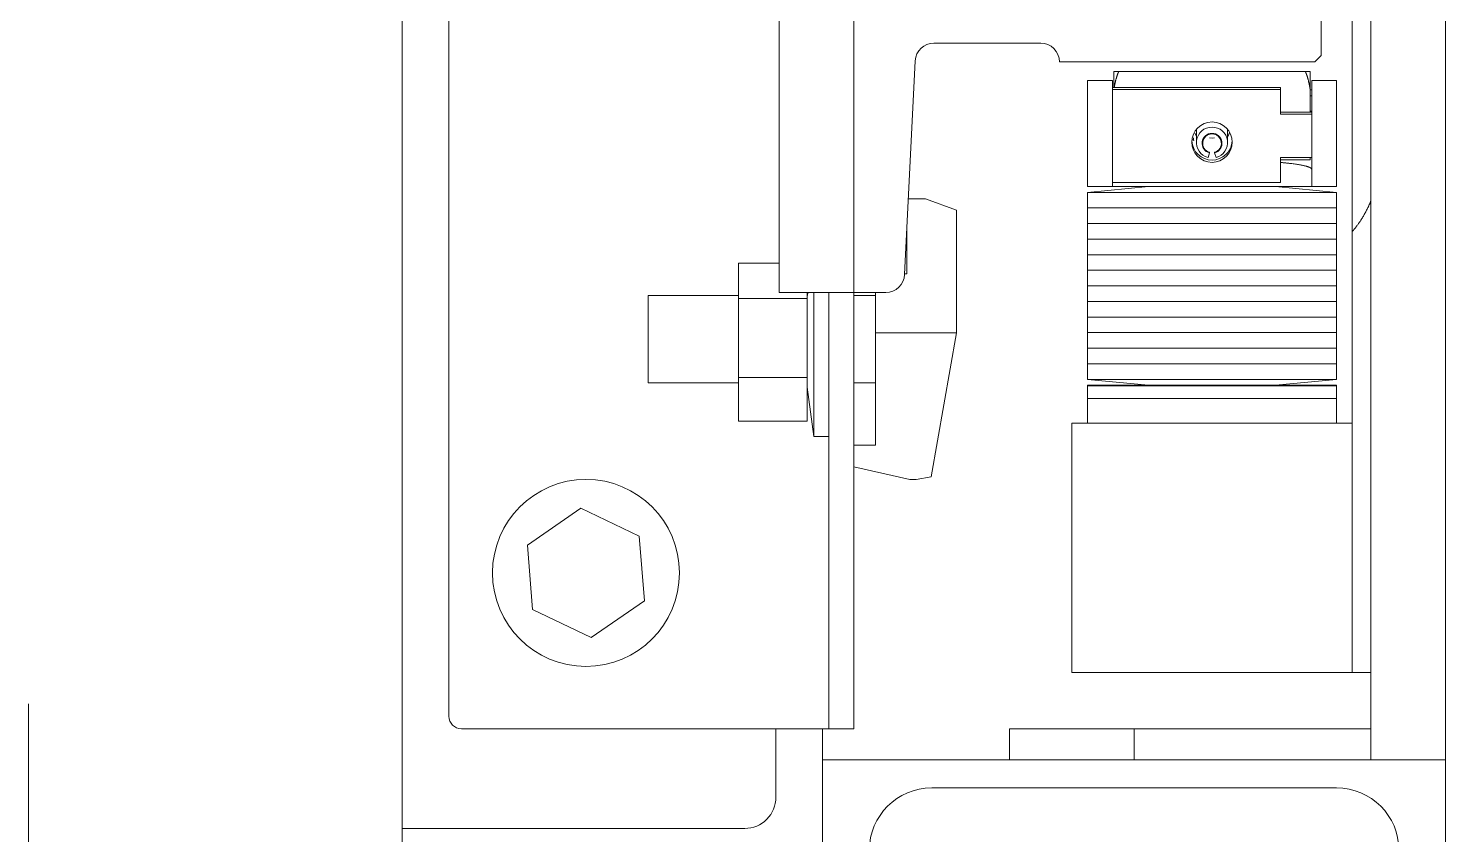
# Model space of a CAD drawing. Header units: millimetres. Extents: x -5 to 111, y -3 to 86.
# Drawn here: x 19.8375 to 20.065, y 47.858 to 47.9874 of the extents above; entities that cross this region are included whole.
import ezdxf

# ---------------------------------------------------------------- set-up
doc = ezdxf.new("R2010")
doc.units = ezdxf.units.MM
doc.linetypes.add('STRICHPUNKT2', pattern=[0.5, 0.25, -0.125, 0, -0.125])
doc.layers.add('A1I6----E-', color=3, linetype='Continuous', lineweight=25)

# ---------------------------------------------------------------- blocks, each defined once
blk = doc.blocks.new('Gruppe-420')
at = {"layer": 'A1I6----E-', "linetype": 'STRICHPUNKT2', "lineweight": 9}
blk.add_line((-30.96294558999198, 6.910397142038233), (-30.96294558999198, 4.087592326226575), dxfattribs=at)
at = {"layer": 'A1I6----E-', "linetype": 'Continuous', "lineweight": 9}
blk.add_line((-30.90294558999194, 4.08689714203816), (-30.90294558999198, 6.910397142038233), dxfattribs=at)
blk = doc.blocks.new('Gruppe-436')
at = {"layer": 'A1I6----E-', "lineweight": 9}
for p, q in [((-30.90294558999186, 5.575397142038186), (-30.90294558999186, 5.315397142038186)), ((-30.74744558999193, 5.326397142038201), (-30.74744558999193, 5.5663971420382)), ((-30.73544558999193, 5.326397142038201), (-30.73544558999193, 5.5663971420382)), ((-30.73544558999193, 5.566397142038193), (-30.73544558999193, 5.326397142038201)), ((-30.8954424664397, 5.333397142038178), (-30.89544246643972, 5.5593971420382)), ((-30.84244558999193, 5.401397142038157), (-30.84244558999196, 5.491397142038156)), ((-30.75044558999193, 5.4713971420382), (-30.75044558999193, 5.421397142038201)), ((-30.79294558999193, 5.435397142038201), (-30.78894558999193, 5.435397142038201)), ((-30.79294558999193, 5.4183971420382), (-30.79294558999193, 5.435397142038201)), ((-30.78894558999193, 5.4183971420382), (-30.78894558999193, 5.435397142038201)), ((-30.78869558999194, 5.436870825651102), (-30.78869558999194, 5.434303614804885)), ((-30.78789187992433, 5.436870825651102), (-30.78869558999194, 5.436870825651102)), ((-30.75799930005954, 5.436870825651102), (-30.78789187992433, 5.436870825651102)), ((-30.75799930005954, 5.436870825651102), (-30.75719558999193, 5.436870825651102)), ((-30.75719558999193, 5.434016855274392), (-30.75719558999193, 5.436870825651102)), ((-30.75694558999193, 5.435397142038201), (-30.75294558999193, 5.435397142038201)), ((-30.75694558999193, 5.4183971420382), (-30.75694558999193, 5.435397142038201)), ((-30.75294558999193, 5.435397142038201), (-30.75294558999193, 5.4183971420382)), ((-30.76194558999194, 5.434303614804885), (-30.78894558999193, 5.434303614804885)), ((-30.76194558999194, 5.433964005163579), (-30.78894558999193, 5.433964005163579)), ((-30.76194558999194, 5.433964005163579), (-30.76194558999194, 5.434303614804885)), ((-30.76194558999194, 5.429989717740871), (-30.76194558999194, 5.433964005163579)), ((-30.75719558999193, 5.430329327382176), (-30.75719558999193, 5.434016855274392)), ((-30.75694558999193, 5.433897142038201), (-30.75719558999193, 5.433897142038201)), ((-30.75694558999193, 5.432955915346319), (-30.75719558999193, 5.432955915346319)), ((-30.75714807573145, 5.43045591534632), (-30.75694558999193, 5.43045591534632)), ((-30.75694558999193, 5.430329327382176), (-30.76194558999194, 5.430329327382176)), ((-30.75694558999193, 5.429989717740871), (-30.76194558999194, 5.429989717740871)), ((-30.77544558999194, 5.426474711962524), (-30.77568778264187, 5.42696183050915)), ((-30.77544558999194, 5.427514017375332), (-30.77544558999194, 5.425419901939633)), ((-30.77044558999193, 5.425419901939633), (-30.77044558999193, 5.427581951311804)), ((-30.77617756587279, 5.425858254031635), (-30.77594608999193, 5.425858254031635)), ((-30.77359263760468, 5.423020610150401), (-30.77335970046408, 5.423782472302141)), ((-30.77335970046408, 5.423782472302141), (-30.77333381855959, 5.423878443973735)), ((-30.77255736142428, 5.423878443973735), (-30.77253147951977, 5.423782472302141)), ((-30.77253147951977, 5.423782472302141), (-30.77229854237919, 5.423020610150423)), ((-30.76194558999194, 5.423034714751135), (-30.75694558999193, 5.423034714751135)), ((-30.76194558999194, 5.419060427328433), (-30.76194558999194, 5.423034714751135)), ((-30.75719558999193, 5.422670825651105), (-30.76194558999194, 5.422670825651105)), ((-30.75719558999193, 5.422670825651105), (-30.75719558999193, 5.423034714751135)), ((-30.75044558999193, 5.421397142038201), (-30.75044558999193, 5.411140870785937)), ((-30.78894558999193, 5.419060427328433), (-30.76194558999194, 5.419060427328433)), ((-30.78314558999193, 5.4183971420382), (-30.79294558999193, 5.417447142038196)), ((-30.79294558999193, 5.4183971420382), (-30.78894558999193, 5.4183971420382)), ((-30.79294558999193, 5.417447142038196), (-30.79294558999193, 5.414947142038196)), ((-30.75294558999193, 5.417447142038196), (-30.79294558999193, 5.417447142038196)), ((-30.78894558999193, 5.4183971420382), (-30.77694558999193, 5.4183971420382)), ((-30.77694558999193, 5.4183971420382), (-30.76894558999193, 5.4183971420382)), ((-30.76894558999193, 5.4183971420382), (-30.75694558999193, 5.4183971420382)), ((-30.75294558999193, 5.417447142038196), (-30.76274558999194, 5.4183971420382)), ((-30.75694558999193, 5.4183971420382), (-30.75294558999193, 5.4183971420382)), ((-30.75294558999193, 5.414947142038196), (-30.75294558999193, 5.417447142038196)), ((-30.81894558999192, 5.416397142038201), (-30.82169558999193, 5.416397142038201)), ((-30.81394558999192, 5.414577290866866), (-30.81894558999192, 5.416397142038201)), ((-30.8139455899919, 5.394897142038193), (-30.81394558999192, 5.414577290866866)), ((-30.79294558999193, 5.414947142038196), (-30.79294558999193, 5.412447142038196)), ((-30.79294558999193, 5.414947142038196), (-30.75294558999193, 5.414947142038196)), ((-30.75294558999193, 5.414947142038196), (-30.79294558999193, 5.414947142038196)), ((-30.75294558999193, 5.412447142038196), (-30.75294558999193, 5.414947142038196)), ((-30.79294558999193, 5.412447142038196), (-30.79294558999193, 5.409947142038196)), ((-30.75294558999193, 5.412447142038196), (-30.79294558999193, 5.412447142038196)), ((-30.79294558999193, 5.412447142038196), (-30.75294558999193, 5.412447142038196)), ((-30.75294558999193, 5.409947142038196), (-30.75294558999193, 5.412447142038196)), ((-30.82194558999191, 5.411397142038739), (-30.82194558999188, 5.404397142038193)), ((-30.75044558999193, 5.411140870785937), (-30.75044558999193, 5.3403971420382)), ((-30.79294558999193, 5.409947142038196), (-30.79294558999193, 5.407447142038196)), ((-30.79294558999193, 5.409947142038196), (-30.75294558999193, 5.409947142038196)), ((-30.75294558999193, 5.409947142038196), (-30.79294558999193, 5.409947142038196)), ((-30.75294558999193, 5.407447142038196), (-30.75294558999193, 5.409947142038196)), ((-30.84244558999193, 5.406072940760918), (-30.84894558999185, 5.406072940760947)), ((-30.84894558999187, 5.400437248673311), (-30.84894558999185, 5.406072940760947)), ((-30.79294558999193, 5.407447142038196), (-30.79294558999193, 5.404947142038196)), ((-30.79294558999193, 5.407447142038196), (-30.75294558999193, 5.407447142038196)), ((-30.75294558999193, 5.407447142038196), (-30.79294558999193, 5.407447142038196)), ((-30.75294558999193, 5.404947142038196), (-30.75294558999193, 5.407447142038196)), ((-30.82194558999188, 5.404397142038193), (-30.82229620217429, 5.404384898390992)), ((-30.79294558999193, 5.404947142038196), (-30.79294558999193, 5.402447142038196)), ((-30.75294558999193, 5.404947142038196), (-30.79294558999193, 5.404947142038196)), ((-30.79294558999193, 5.404947142038196), (-30.75294558999193, 5.404947142038196)), ((-30.75294558999193, 5.402447142038196), (-30.75294558999193, 5.404947142038196)), ((-30.84894558999187, 5.400897142038193), (-30.8634455899919, 5.400897142038193)), ((-30.8634455899919, 5.400897142038193), (-30.8634455899919, 5.393897142038193)), ((-30.84244558999193, 5.401397142038157), (-30.83044558999192, 5.401397142038157)), ((-30.83794558999187, 5.400437248673261), (-30.83794558999186, 5.401397142038157)), ((-30.83790478611875, 5.400897142038193), (-30.83794558999187, 5.400897142038193)), ((-30.83783677966345, 5.401397142038157), (-30.83790478611875, 5.400897142038193)), ((-30.8368676876754, 5.378272142038237), (-30.8368676876754, 5.401397142038149)), ((-30.83444558999192, 5.401397142038157), (-30.83444558999192, 5.333397142038186)), ((-30.83044558999192, 5.401397142038157), (-30.83044558999192, 5.333397142038186)), ((-30.8269455899919, 5.400897142038193), (-30.83044558999192, 5.400897142038193)), ((-30.82694558999188, 5.401397142038179), (-30.8269455899919, 5.394897142038193)), ((-30.79294558999193, 5.402447142038196), (-30.79294558999193, 5.399947142038196)), ((-30.79294558999193, 5.402447142038196), (-30.75294558999193, 5.402447142038196)), ((-30.75294558999193, 5.402447142038196), (-30.79294558999193, 5.402447142038196)), ((-30.75294558999193, 5.399947142038196), (-30.75294558999193, 5.402447142038196)), ((-30.83794558999187, 5.400437248673261), (-30.84894558999187, 5.400437248673311)), ((-30.84894558999191, 5.387761449950572), (-30.84894558999187, 5.400437248673311)), ((-30.8379455899919, 5.387761449950507), (-30.83794558999187, 5.400437248673261)), ((-30.79294558999193, 5.399947142038196), (-30.79294558999193, 5.397447142038196)), ((-30.75294558999193, 5.399947142038196), (-30.79294558999193, 5.399947142038196)), ((-30.79294558999193, 5.399947142038196), (-30.75294558999193, 5.399947142038196)), ((-30.75294558999193, 5.397447142038196), (-30.75294558999193, 5.399947142038196)), ((-30.79294558999193, 5.397447142038196), (-30.79294558999193, 5.394947142038196)), ((-30.79294558999193, 5.397447142038196), (-30.75294558999193, 5.397447142038196)), ((-30.75294558999193, 5.397447142038196), (-30.79294558999193, 5.397447142038196)), ((-30.75294558999193, 5.394947142038196), (-30.75294558999193, 5.397447142038196)), ((-30.8139455899919, 5.394897142038193), (-30.8269455899919, 5.394897142038193)), ((-30.82694558999188, 5.376897142038193), (-30.8269455899919, 5.394897142038193)), ((-30.8139455899919, 5.394897142038193), (-30.81801366248398, 5.371825956472967)), ((-30.79294558999193, 5.394947142038196), (-30.79294558999193, 5.392447142038196)), ((-30.75294558999193, 5.394947142038196), (-30.79294558999193, 5.394947142038196)), ((-30.79294558999193, 5.394947142038196), (-30.75294558999193, 5.394947142038196)), ((-30.75294558999193, 5.392447142038196), (-30.75294558999193, 5.394947142038196)), ((-30.8634455899919, 5.393897142038193), (-30.8634455899919, 5.386897142038186)), ((-30.79294558999193, 5.392447142038196), (-30.79294558999193, 5.389947142038196)), ((-30.75294558999193, 5.392447142038196), (-30.79294558999193, 5.392447142038196)), ((-30.79294558999193, 5.392447142038196), (-30.75294558999193, 5.392447142038196)), ((-30.75294558999193, 5.389947142038196), (-30.75294558999193, 5.392447142038196)), ((-30.79294558999193, 5.389947142038196), (-30.79294558999193, 5.387447142038196)), ((-30.79294558999193, 5.389947142038196), (-30.75294558999193, 5.389947142038196)), ((-30.75294558999193, 5.389947142038196), (-30.79294558999193, 5.389947142038196)), ((-30.75294558999193, 5.387447142038196), (-30.75294558999193, 5.389947142038196)), ((-30.8379455899919, 5.387761449950507), (-30.84894558999191, 5.387761449950572)), ((-30.84894558999192, 5.380721343315454), (-30.84894558999191, 5.387761449950572)), ((-30.83794558999192, 5.380721343315388), (-30.8379455899919, 5.387761449950507)), ((-30.79294558999193, 5.387447142038196), (-30.78314558999193, 5.386497142038191)), ((-30.79294558999193, 5.387447142038196), (-30.75294558999193, 5.387447142038196)), ((-30.76274558999194, 5.386497142038191), (-30.75294558999193, 5.387447142038196)), ((-30.8634455899919, 5.386897142038193), (-30.84894558999191, 5.386897142038193)), ((-30.83794558999194, 5.386197142038188), (-30.8368676876754, 5.378272142038186)), ((-30.83044558999192, 5.386897142038193), (-30.8269455899919, 5.386897142038193)), ((-30.79294558999193, 5.386497142038191), (-30.79294558999193, 5.3863971420382)), ((-30.77294558999193, 5.386497142038191), (-30.79294558999193, 5.386497142038191)), ((-30.79294558999193, 5.3863971420382), (-30.79294558999193, 5.384397142038201)), ((-30.75294558999193, 5.3863971420382), (-30.79294558999193, 5.3863971420382)), ((-30.79294558999193, 5.3863971420382), (-30.77294558999193, 5.3863971420382)), ((-30.75294558999193, 5.386497142038191), (-30.77294558999193, 5.386497142038191)), ((-30.77294558999193, 5.3863971420382), (-30.75294558999193, 5.3863971420382)), ((-30.75294558999193, 5.3863971420382), (-30.75294558999193, 5.386497142038191)), ((-30.75294558999193, 5.384397142038201), (-30.75294558999193, 5.3863971420382)), ((-30.79294558999193, 5.384397142038201), (-30.79294558999193, 5.3803971420382)), ((-30.77294558999193, 5.384397142038201), (-30.79294558999193, 5.384397142038201)), ((-30.79294558999193, 5.384397142038201), (-30.75294558999193, 5.384397142038201)), ((-30.75294558999193, 5.384397142038201), (-30.77294558999193, 5.384397142038201)), ((-30.75294558999193, 5.3803971420382), (-30.75294558999193, 5.384397142038201)), ((-30.83794558999192, 5.380721343315388), (-30.84894558999192, 5.380721343315454)), ((-30.75044558999193, 5.3803971420382), (-30.79544558999194, 5.3803971420382)), ((-30.79544558999194, 5.3403971420382), (-30.79544558999194, 5.3803971420382)), ((-30.8368676876754, 5.378272142038237), (-30.83444558999195, 5.378272142038237)), ((-30.83044558999187, 5.376897142038193), (-30.82694558999188, 5.376897142038193)), ((-30.8214455899919, 5.371397142038193), (-30.8304455899919, 5.373397142038193)), ((-30.8214455899919, 5.371397142038193), (-30.82044558999191, 5.371397142038193)), ((-30.81801366248398, 5.371825956472967), (-30.82044558999191, 5.371397142038193)), ((-30.88282952602695, 5.360856190401435), (-30.87427434707409, 5.366756098289188)), ((-30.87427434707409, 5.366756098289188), (-30.86488728748683, 5.362297049925954)), ((-30.86488728748683, 5.362297049925954), (-30.86405540685249, 5.351938093674958)), ((-30.88199764539259, 5.350497234150411), (-30.88282952602695, 5.360856190401435)), ((-30.86405540685249, 5.351938093674958), (-30.87261058580535, 5.346038185787198)), ((-30.87261058580535, 5.346038185787198), (-30.88199764539259, 5.350497234150411)), ((-30.75044558999193, 5.3403971420382), (-30.79544558999194, 5.3403971420382)), ((-30.75044558999193, 5.3403971420382), (-30.74744558999193, 5.3403971420382)), ((-30.83444558999192, 5.331397142038186), (-30.83444558999192, 5.333397142038186)), ((-30.83044558999192, 5.333397142038186), (-30.83044558999192, 5.331397142038186)), ((-30.83828558999193, 5.331397142038186), (-30.8934424664397, 5.331397142038186)), ((-30.84294558999185, 5.320397142038185), (-30.84294558999185, 5.331397142038186)), ((-30.83444558996731, 5.331397142038186), (-30.83828558999193, 5.331397142038186)), ((-30.83544558999184, 5.326397142038186), (-30.83544558999184, 5.331397142038186)), ((-30.83044558999192, 5.331397142038186), (-30.83444558999192, 5.331397142038186)), ((-30.80544558999193, 5.326397142038201), (-30.80544558999193, 5.331397142038201)), ((-30.80544558999193, 5.331397142038201), (-30.78544558999193, 5.331397142038201)), ((-30.78544558999193, 5.331397142038201), (-30.78544558999193, 5.326397142038201)), ((-30.78544558999193, 5.331397142038201), (-30.74744558999193, 5.331397142038201)), ((-30.90294558999186, 5.315397142038186), (-30.84794558999186, 5.315397142038186))]:
    blk.add_line(p, q, dxfattribs=at)
at = {"layer": 'A1I6----E-', "lineweight": 9, "flags": 128}
for points in [[(-30.75644558999193, 5.4383971420382), (-30.75544558999193, 5.4393971420382), (-30.75544558999193, 5.453397142038201), (-30.75644558999193, 5.4543971420382), (-30.79744558999193, 5.4543971420382, -0.414213562373095), (-30.80044558999193, 5.451397142038201), (-30.81759184233276, 5.451397142038201, -0.3996556434456665), (-30.8205880993494, 5.454247329187361), (-30.82230308063448, 5.488546954889025, 0.3996556434458404), (-30.82529933765111, 5.491397142038201), (-30.83044558999194, 5.491397142038201), (-30.83044558999194, 5.4013971420382), (-30.82529933765111, 5.4013971420382, 0.3996556434472642), (-30.82230308063448, 5.404247329187362), (-30.8205880993494, 5.438546954889039, -0.3996556434452267), (-30.81759184233276, 5.4413971420382), (-30.80044558999193, 5.4413971420382, -0.414213562373095), (-30.79744558999193, 5.4383971420382)], [(-30.74294558999193, 5.3118971420382), (-30.74294558999193, 5.2713971420382), (-30.73544558999193, 5.2713971420382), (-30.73544558999193, 5.326397142038201), (-30.83544558999193, 5.326397142038201), (-30.83544558999193, 5.2713971420382), (-30.82794558999193, 5.2713971420382), (-30.82794558999193, 5.3118971420382, -0.414213562373095), (-30.81794558999193, 5.321897142038201), (-30.75294558999193, 5.321897142038201, -0.414213562373095)]]:
    blk.add_lwpolyline(points, format="xyb", close=True, dxfattribs=at)
for points in [[(-30.77587635688224, 5.425698038695868), (-30.77589059322321, 5.425734809679735, -0.1104532365728076), (-30.77592784786274, 5.425982353619554), (-30.77592521350308, 5.426019585059223, -0.01948295275897465), (-30.77590533603995, 5.42620022271607), (-30.77590446082088, 5.426206263918866)], [(-30.77013183667224, 5.427112053559132, -0.02281406868293333), (-30.77020774433785, 5.426843924201063), (-30.770222625225, 5.426799244536763, -0.1031609495763019), (-30.77040637267191, 5.426483540098235), (-30.77044335799127, 5.426442435069461), (-30.77044558999193, 5.426439887582448)]]:
    blk.add_lwpolyline(points, format="xyb", dxfattribs=at)
at = {"layer": 'A1I6----E-', "lineweight": 9}
blk.add_lwpolyline([(-30.77333381855959, 5.426203717504504), (-30.77294558999193, 5.426173584214208), (-30.77255736142428, 5.426203717504504)], dxfattribs=at)
for centre, radius in [((-30.77294992464103, 5.425504006095754), 0.003243749721732456), ((-30.87344246643972, 5.356397142038179), 0.01500000000000728)]:
    blk.add_circle(centre, radius, dxfattribs=at)
for centre, radius, start, end in [((-30.77294558999198, 5.425429831336456), 0.00249459763016914, 285.033250079795, 254.9667499222717), ((-30.77294558999193, 5.425325060385818), 0.001597205521859761, 285.0268622442793, 254.9731377562249), ((-30.77294558999193, 5.425324620302155), 0.001497380176716264, 285.0268622444872, 254.9731377555128), ((-30.77294558999193, 5.425873785353164), 0.003250790904927298, 183.2683542575604, 356.731645753871), ((-30.8934424664397, 5.333397142038178), 0.002, 180, 270), ((-30.84794558999186, 5.320397142038185), 0.005, 270, 2.501280960132135e-09)]:
    blk.add_arc(centre, radius, start, end, dxfattribs=at)
for points in [[(-30.78789187992433, 5.436870825651102), (-30.78793555874778, 5.436795360474294), (-30.7880383169109, 5.436582350369543), (-30.78815600693675, 5.436279035332162), (-30.78834014193834, 5.435702700142873), (-30.78855376939511, 5.434797015908415), (-30.78864420534502, 5.434303614804899)], [(-30.75719558999193, 5.434016855274399), (-30.75729329460198, 5.434588479607191), (-30.75747970739128, 5.435407257105399), (-30.75760640796685, 5.435879565239586), (-30.75773622438187, 5.436284796590932), (-30.75786760905154, 5.43661909849372), (-30.75796876987632, 5.436818340499398), (-30.75799930005954, 5.436870825651102)], [(-30.75694558999193, 5.421136353908413), (-30.7569475799531, 5.421192747286433), (-30.75703121162634, 5.421309191218403), (-30.7572063846097, 5.421425870417123), (-30.75747238502451, 5.421541419867222), (-30.75783046346585, 5.421655150394152), (-30.75856325120164, 5.421832287623881), (-30.75978103104332, 5.422026930927284), (-30.76120452151902, 5.422186837998364), (-30.76194558999194, 5.422246860851082)], [(-30.75044558999193, 5.411140870785937), (-30.74999449144614, 5.411674418830961), (-30.74890558665705, 5.413166368957667), (-30.74783477660842, 5.415116693754484), (-30.74744558999193, 5.416120309711681)]]:
    blk.add_open_spline(points, degree=2, dxfattribs=at)
blk.add_open_spline([(-30.75719558999193, 5.430477499424975), (-30.75715198219936, 5.430458148862162), (-30.75714810101148, 5.430455930134253), (-30.75714808837147, 5.430455922740286), (-30.75714807573145, 5.43045591534632)], degree=2, knots=[0, 0, 0, 1, 1, 2, 2, 2], dxfattribs=at)

msp = doc.modelspace()

# ---------------------------------------------------------------- block references
at = {"layer": 'A1I6----E-'}
for name in ['Gruppe-420', 'Gruppe-436']:
    msp.add_blockref(name, (50.80044558999202, 42.54360285796177), dxfattribs=at)

doc.saveas('drawing.dxf')
